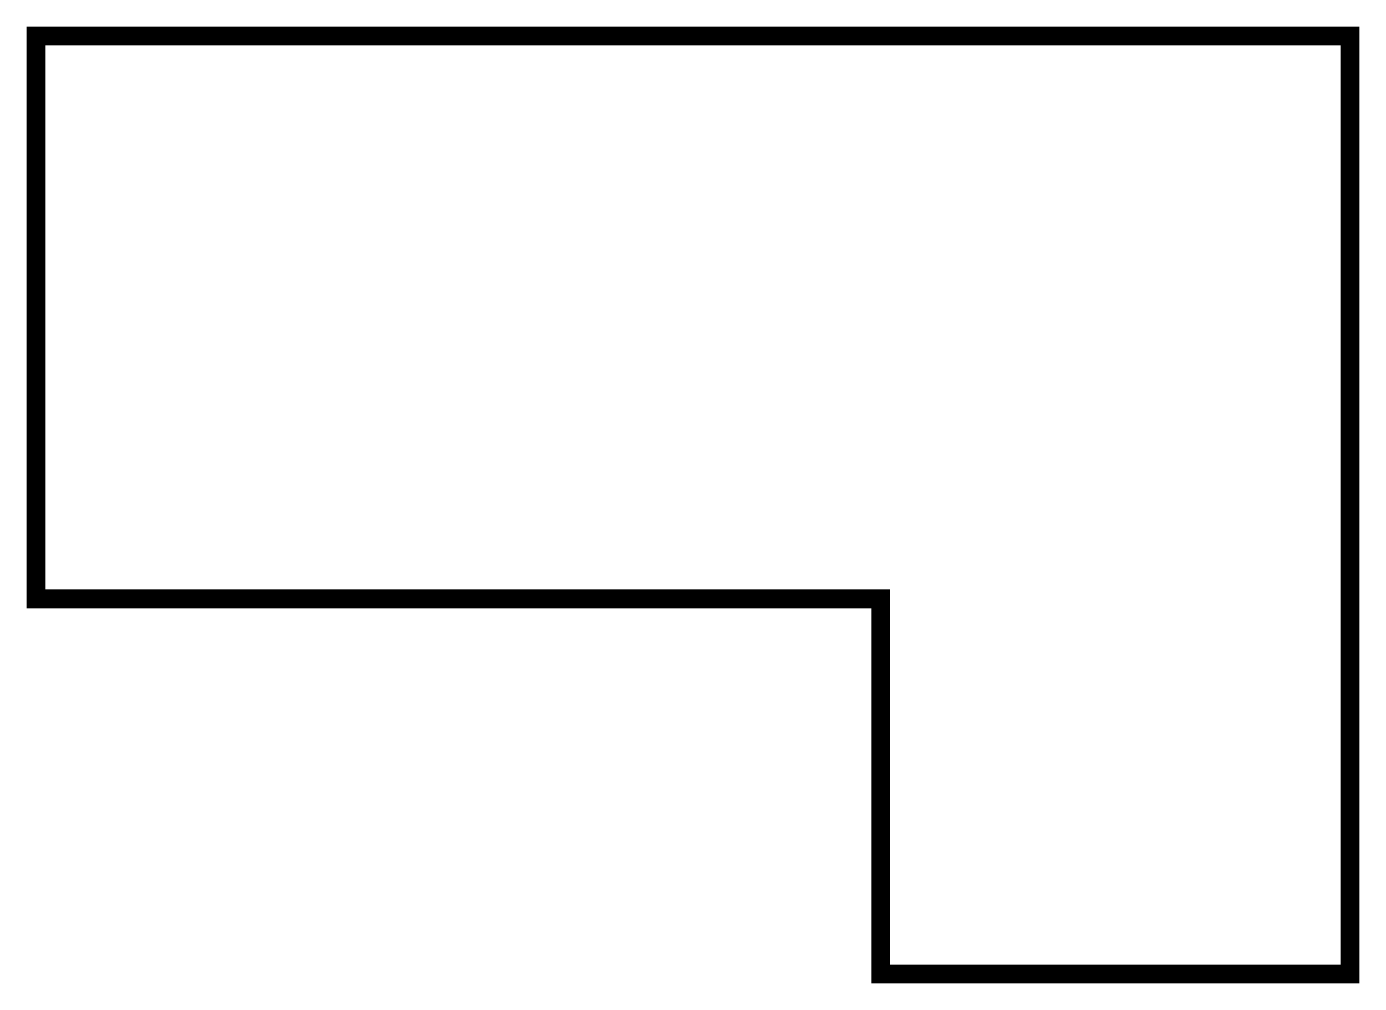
# Model space of a CAD drawing. Extents: x 3.95 to 11.05, y 1.45 to 6.55.
import ezdxf

# ---------------------------------------------------------------- set-up
doc = ezdxf.new("R2010")
doc.units = 0
doc.header["$MEASUREMENT"] = 0
doc.layers.get('0').update_dxf_attribs({"linetype": 'CONTINUOUS'})

msp = doc.modelspace()

# ---------------------------------------------------------------- linework, layer by layer
at = {"const_width": 0.1}
msp.add_lwpolyline([(8.5, 1.5), (11, 1.5), (11, 6.5), (4, 6.5), (4, 3.5), (8.5, 3.5), (8.5, 1.5)], dxfattribs=at)

doc.saveas('drawing.dxf')
